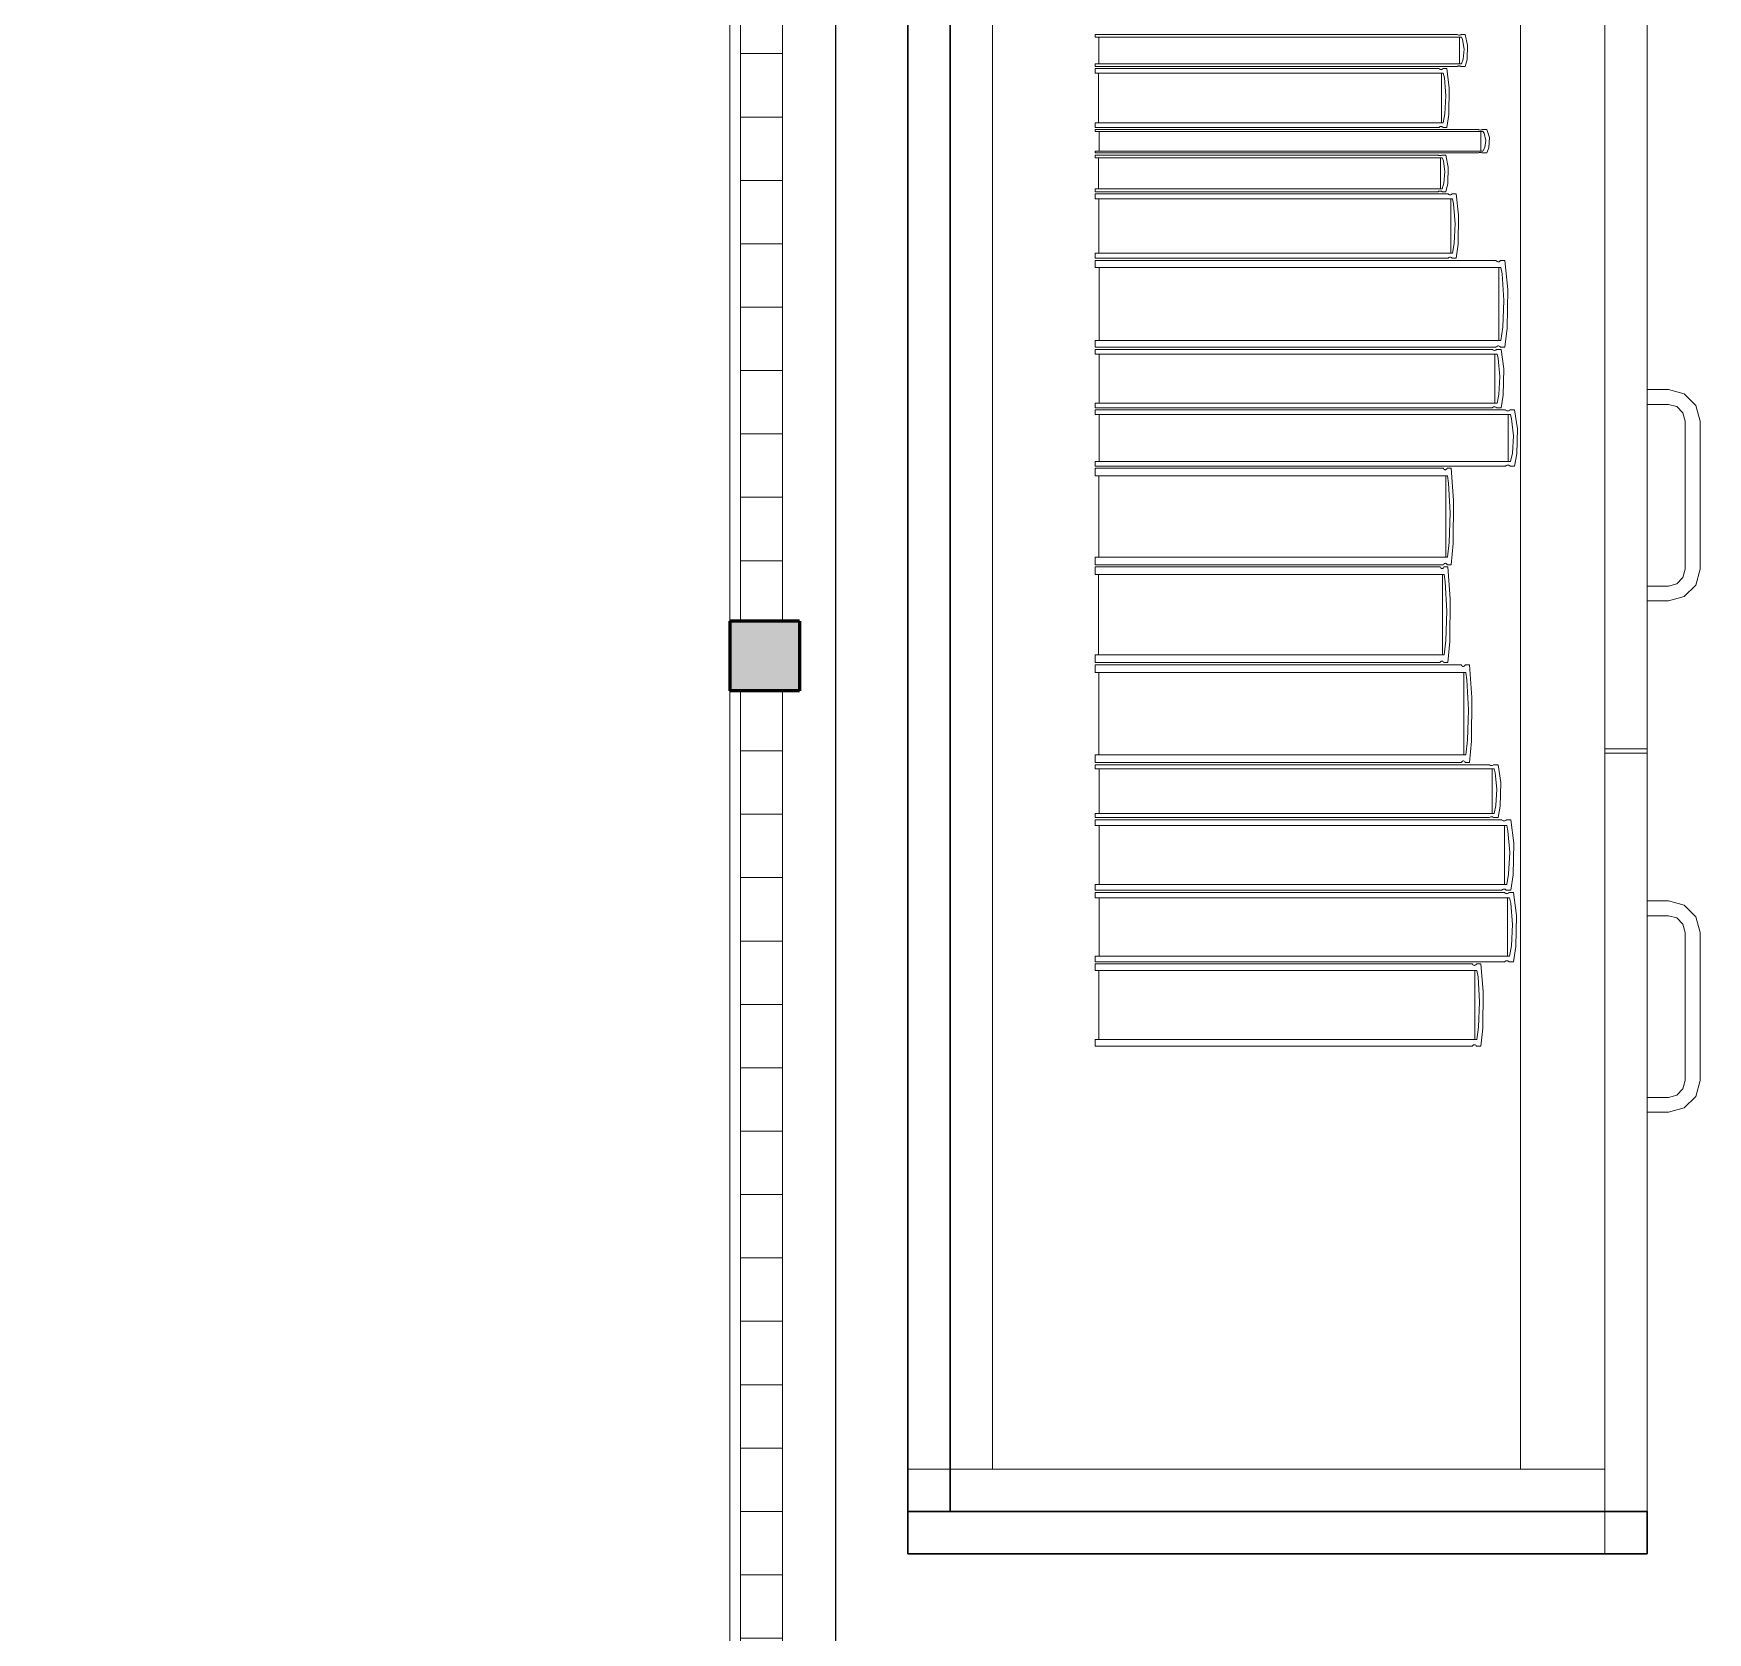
# Model space of a CAD drawing. Header units: inches. Extents: x -38 to 5698, y -33 to 92.
# Drawn here: x 302.665 to 303.458, y 15.813 to 16.57 of the extents above; entities that cross this region are included whole.
import ezdxf

# ---------------------------------------------------------------- set-up
doc = ezdxf.new("R2010")
doc.units = ezdxf.units.IN
doc.header["$MEASUREMENT"] = 0
doc.set_wipeout_variables(frame=1)
doc.linetypes.add('Wipeout_Contour', pattern=[1, 0, -1])
for name, color, linetype in [('02 _ ARQ _ ZON _ Espacio.3D', 7, 'Continuous'), ('Acabado - Muros', 7, 'Continuous'), ('Interior - Mobiliario', 7, 'Continuous')]:
    doc.layers.add(name, color=color, linetype=linetype)
pattern_1 = [(0, (277.500038, 6e-09), (0, 0.03), [])]

msp = doc.modelspace()

# ---------------------------------------------------------------- linework, layer by layer
at = {"layer": '02 _ ARQ _ ZON _ Espacio.3D', "color": 254, "linetype": 'Continuous', "lineweight": 0, "flags": 128}
msp.add_lwpolyline([(285.82001, 11.58399, 1.006545), (290.95349, 6.4505), (297.39487, 6.4505), (297.39581, 7.69998), (297.62581, 7.70003), (297.6258, 6.45052), (302.41948, 6.45049), (302.41951, 7.7), (302.995, 7.7), (302.995, 17.35), (301.67001, 17.35), (301.67001, 16.90015), (301.07001, 16.89998), (301.07001, 16.29989), (300.57001, 16.29984), (300.57005, 17.35), (297.52003, 17.35), (297.52003, 26.59628), (285.82001, 26.5963), (285.82001, 22.76628), (287.07002, 22.76628), (287.07001, 22.49773), (285.82001, 22.49773)], format="xyb", close=True, dxfattribs=at)
msp.add_lwpolyline([(308.07002, 16.5), (307.57002, 16.5), (307.57, 17.35), (303.045, 17.35), (303.04396, 7.7), (306.95257, 7.69998), (306.95137, 7.3505), (307.57, 7.3505), (307.57002, 8.1), (308.07002, 8.1)], dxfattribs=at)
at = {"layer": 'Interior - Mobiliario', "color": 175, "linetype": 'Continuous', "lineweight": 13}
for p, q in [((303.09896, 17.33), (303.09896, 15.87)), ((303.40896, 15.87), (303.40896, 17.33)), ((303.11896, 15.89), (303.11896, 17.31)), ((303.36896, 17.31), (303.36896, 15.89)), ((303.40896, 15.89), (303.40896, 17.31)), ((303.40896, 16.59), (303.40896, 16.231)), ((303.42896, 16.59), (303.42896, 16.231)), ((303.33893, 16.56905), (303.16761, 16.56905)), ((303.16761, 16.56905), (303.16761, 16.56784)), ((303.16761, 16.56784), (303.34103, 16.56784)), ((303.16937, 16.56784), (303.16937, 16.55514)), ((303.33903, 16.569), (303.33893, 16.56905)), ((303.33925, 16.5689), (303.33903, 16.569)), ((303.33949, 16.56884), (303.33925, 16.5689)), ((303.33975, 16.5688), (303.33949, 16.56884)), ((303.34, 16.5688), (303.33975, 16.5688)), ((303.34026, 16.56883), (303.34, 16.5688)), ((303.34015, 16.55514), (303.34015, 16.56784)), ((303.3405, 16.56889), (303.34026, 16.56883)), ((303.34073, 16.56897), (303.3405, 16.56889)), ((303.34087, 16.56905), (303.34073, 16.56897)), ((303.34278, 16.56905), (303.34087, 16.56905)), ((303.34103, 16.56784), (303.34155, 16.5667)), ((303.34155, 16.5667), (303.34228, 16.56206)), ((303.34395, 16.56401), (303.34278, 16.56905)), ((303.34374, 16.55724), (303.34395, 16.56401)), ((303.34103, 16.55514), (303.16761, 16.55514)), ((303.16761, 16.55514), (303.16761, 16.55393)), ((303.34183, 16.5574), (303.34103, 16.55514)), ((303.34228, 16.56206), (303.34183, 16.5574)), ((303.34278, 16.55393), (303.34374, 16.55724)), ((303.16761, 16.55393), (303.33893, 16.55393)), ((303.33044, 16.55293), (303.16761, 16.55293)), ((303.16761, 16.55293), (303.16761, 16.5507)), ((303.16761, 16.5507), (303.33243, 16.5507)), ((303.16928, 16.5507), (303.16928, 16.52728)), ((303.33053, 16.55282), (303.33044, 16.55293)), ((303.33074, 16.55265), (303.33053, 16.55282)), ((303.33097, 16.55253), (303.33074, 16.55265)), ((303.33121, 16.55247), (303.33097, 16.55253)), ((303.33146, 16.55246), (303.33121, 16.55247)), ((303.3317, 16.55251), (303.33146, 16.55246)), ((303.3316, 16.52728), (303.3316, 16.5507)), ((303.33193, 16.55262), (303.3317, 16.55251)), ((303.33215, 16.55278), (303.33193, 16.55262)), ((303.33228, 16.55293), (303.33215, 16.55278)), ((303.33409, 16.55293), (303.33228, 16.55293)), ((303.33243, 16.5507), (303.33292, 16.54858)), ((303.33292, 16.54858), (303.33362, 16.54003)), ((303.33521, 16.54363), (303.33409, 16.55293)), ((303.33893, 16.55393), (303.33908, 16.55401)), ((303.33908, 16.55401), (303.3393, 16.55409)), ((303.3393, 16.55409), (303.33955, 16.55415)), ((303.33955, 16.55415), (303.3398, 16.55418)), ((303.3398, 16.55418), (303.34006, 16.55418)), ((303.34006, 16.55418), (303.34031, 16.55414)), ((303.34031, 16.55414), (303.34056, 16.55408)), ((303.34056, 16.55408), (303.34078, 16.55399)), ((303.34078, 16.55399), (303.34087, 16.55393)), ((303.34087, 16.55393), (303.34278, 16.55393)), ((303.33362, 16.54003), (303.33319, 16.53145)), ((303.33501, 16.53116), (303.33521, 16.54363)), ((303.33319, 16.53145), (303.33243, 16.52728)), ((303.33409, 16.52505), (303.33501, 16.53116)), ((303.33243, 16.52728), (303.16761, 16.52728)), ((303.16761, 16.52728), (303.16761, 16.52505)), ((303.16761, 16.52505), (303.33044, 16.52505)), ((303.34895, 16.52405), (303.16761, 16.52405)), ((303.16761, 16.52405), (303.16761, 16.52317)), ((303.16761, 16.52317), (303.35116, 16.52317)), ((303.16947, 16.52317), (303.16947, 16.51391)), ((303.33044, 16.52505), (303.33058, 16.5252)), ((303.33058, 16.5252), (303.33079, 16.52536)), ((303.33079, 16.52536), (303.33102, 16.52546)), ((303.33102, 16.52546), (303.33127, 16.52551)), ((303.33127, 16.52551), (303.33151, 16.52551)), ((303.33151, 16.52551), (303.33175, 16.52544)), ((303.33175, 16.52544), (303.33198, 16.52532)), ((303.33198, 16.52532), (303.33219, 16.52515)), ((303.33219, 16.52515), (303.33228, 16.52505)), ((303.33228, 16.52505), (303.33409, 16.52505)), ((303.34905, 16.524), (303.34895, 16.52405)), ((303.34928, 16.52394), (303.34905, 16.524)), ((303.34954, 16.52389), (303.34928, 16.52394)), ((303.34981, 16.52387), (303.34954, 16.52389)), ((303.35008, 16.52386), (303.34981, 16.52387)), ((303.35035, 16.52388), (303.35008, 16.52386)), ((303.35023, 16.51391), (303.35023, 16.52317)), ((303.35061, 16.52392), (303.35035, 16.52388)), ((303.35085, 16.52399), (303.35061, 16.52392)), ((303.351, 16.52405), (303.35085, 16.52399)), ((303.35302, 16.52405), (303.351, 16.52405)), ((303.35116, 16.52317), (303.35171, 16.52233)), ((303.35426, 16.52037), (303.35302, 16.52405)), ((303.35201, 16.51556), (303.35116, 16.51391)), ((303.35171, 16.52233), (303.35249, 16.51895)), ((303.35249, 16.51895), (303.35201, 16.51556)), ((303.35302, 16.51303), (303.35403, 16.51545)), ((303.35403, 16.51545), (303.35426, 16.52037)), ((303.35116, 16.51391), (303.16761, 16.51391)), ((303.16761, 16.51391), (303.16761, 16.51303)), ((303.16761, 16.51303), (303.34895, 16.51303)), ((303.32999, 16.51203), (303.16761, 16.51203)), ((303.16761, 16.51203), (303.16761, 16.51064)), ((303.16761, 16.51064), (303.33197, 16.51064)), ((303.16927, 16.51064), (303.16927, 16.49606)), ((303.33008, 16.51197), (303.32999, 16.51203)), ((303.33029, 16.51186), (303.33008, 16.51197)), ((303.33052, 16.51179), (303.33029, 16.51186)), ((303.33076, 16.51175), (303.33052, 16.51179)), ((303.331, 16.51174), (303.33076, 16.51175)), ((303.33124, 16.51178), (303.331, 16.51174)), ((303.33114, 16.49606), (303.33114, 16.51064)), ((303.33148, 16.51184), (303.33124, 16.51178)), ((303.33169, 16.51194), (303.33148, 16.51184)), ((303.33183, 16.51203), (303.33169, 16.51194)), ((303.33363, 16.51203), (303.33183, 16.51203)), ((303.33197, 16.51064), (303.33246, 16.50933)), ((303.33246, 16.50933), (303.33316, 16.50401)), ((303.33475, 16.50624), (303.33363, 16.51203)), ((303.34895, 16.51303), (303.3491, 16.51309)), ((303.3491, 16.51309), (303.34934, 16.51316)), ((303.34934, 16.51316), (303.3496, 16.5132)), ((303.3496, 16.5132), (303.34987, 16.51322)), ((303.34987, 16.51322), (303.35014, 16.51322)), ((303.35014, 16.51322), (303.35041, 16.51319)), ((303.35041, 16.51319), (303.35066, 16.51314)), ((303.35066, 16.51314), (303.3509, 16.51308)), ((303.3509, 16.51308), (303.351, 16.51303)), ((303.351, 16.51303), (303.35302, 16.51303)), ((303.33316, 16.50401), (303.33273, 16.49866)), ((303.33454, 16.49848), (303.33475, 16.50624)), ((303.33197, 16.49606), (303.16761, 16.49606)), ((303.16761, 16.49606), (303.16761, 16.49467)), ((303.16761, 16.49467), (303.32999, 16.49467)), ((303.33476, 16.49367), (303.16761, 16.49367)), ((303.16761, 16.49367), (303.16761, 16.49123)), ((303.16761, 16.49123), (303.3368, 16.49123)), ((303.16932, 16.49123), (303.16932, 16.4656)), ((303.32999, 16.49467), (303.33012, 16.49477)), ((303.33012, 16.49477), (303.33034, 16.49486)), ((303.33034, 16.49486), (303.33057, 16.49493)), ((303.33057, 16.49493), (303.33081, 16.49496)), ((303.33081, 16.49496), (303.33106, 16.49496)), ((303.33106, 16.49496), (303.3313, 16.49492)), ((303.3313, 16.49492), (303.33153, 16.49485)), ((303.33153, 16.49485), (303.33174, 16.49474)), ((303.33174, 16.49474), (303.33183, 16.49467)), ((303.33183, 16.49467), (303.33363, 16.49467)), ((303.33273, 16.49866), (303.33197, 16.49606)), ((303.33363, 16.49467), (303.33454, 16.49848)), ((303.33485, 16.49355), (303.33476, 16.49367)), ((303.33507, 16.49337), (303.33485, 16.49355)), ((303.3353, 16.49324), (303.33507, 16.49337)), ((303.33555, 16.49317), (303.3353, 16.49324)), ((303.3358, 16.49316), (303.33555, 16.49317)), ((303.33605, 16.49322), (303.3358, 16.49316)), ((303.33594, 16.4656), (303.33594, 16.49123)), ((303.33629, 16.49333), (303.33605, 16.49322)), ((303.33651, 16.49351), (303.33629, 16.49333)), ((303.33665, 16.49367), (303.33651, 16.49351)), ((303.33851, 16.49367), (303.33665, 16.49367)), ((303.3368, 16.49123), (303.3373, 16.48892)), ((303.33965, 16.4835), (303.33851, 16.49367)), ((303.3373, 16.48892), (303.33802, 16.47956)), ((303.33944, 16.46986), (303.33965, 16.4835)), ((303.33802, 16.47956), (303.33758, 16.47017)), ((303.33758, 16.47017), (303.3368, 16.4656)), ((303.33851, 16.46316), (303.33944, 16.46986)), ((303.3368, 16.4656), (303.16761, 16.4656)), ((303.16761, 16.4656), (303.16761, 16.46316)), ((303.16761, 16.46316), (303.33476, 16.46316)), ((303.35736, 16.46216), (303.16761, 16.46216)), ((303.16761, 16.46216), (303.16761, 16.45887)), ((303.33476, 16.46316), (303.3349, 16.46333)), ((303.3349, 16.46333), (303.33512, 16.4635)), ((303.33512, 16.4635), (303.33535, 16.46362)), ((303.33535, 16.46362), (303.3356, 16.46367)), ((303.3356, 16.46367), (303.33585, 16.46367)), ((303.33585, 16.46367), (303.3361, 16.4636)), ((303.3361, 16.4636), (303.33634, 16.46347)), ((303.33634, 16.46347), (303.33655, 16.46328)), ((303.33655, 16.46328), (303.33665, 16.46316)), ((303.33665, 16.46316), (303.33851, 16.46316)), ((303.35746, 16.462), (303.35736, 16.46216)), ((303.35771, 16.46175), (303.35746, 16.462)), ((303.35797, 16.46158), (303.35771, 16.46175)), ((303.35825, 16.46149), (303.35797, 16.46158)), ((303.35854, 16.46148), (303.35825, 16.46149)), ((303.35882, 16.46155), (303.35854, 16.46148)), ((303.35909, 16.46171), (303.35882, 16.46155)), ((303.35934, 16.46194), (303.35909, 16.46171)), ((303.3595, 16.46216), (303.35934, 16.46194)), ((303.36161, 16.46216), (303.3595, 16.46216)), ((303.36292, 16.44845), (303.36161, 16.46216)), ((303.16761, 16.45887), (303.35967, 16.45887)), ((303.16955, 16.45887), (303.16955, 16.42432)), ((303.3587, 16.42432), (303.3587, 16.45887)), ((303.35967, 16.45887), (303.36025, 16.45575)), ((303.36025, 16.45575), (303.36106, 16.44314)), ((303.36267, 16.43005), (303.36292, 16.44845)), ((303.36106, 16.44314), (303.36056, 16.43048)), ((303.36056, 16.43048), (303.35967, 16.42432)), ((303.36161, 16.42103), (303.36267, 16.43005)), ((303.35967, 16.42432), (303.16761, 16.42432)), ((303.16761, 16.42432), (303.16761, 16.42103)), ((303.16761, 16.42103), (303.35736, 16.42103)), ((303.35555, 16.42003), (303.16761, 16.42003)), ((303.16761, 16.42003), (303.16761, 16.41782)), ((303.35566, 16.41992), (303.35555, 16.42003)), ((303.3559, 16.41975), (303.35566, 16.41992)), ((303.35617, 16.41964), (303.3559, 16.41975)), ((303.35644, 16.41957), (303.35617, 16.41964)), ((303.35673, 16.41957), (303.35644, 16.41957)), ((303.35701, 16.41962), (303.35673, 16.41957)), ((303.35728, 16.41972), (303.35701, 16.41962)), ((303.35752, 16.41988), (303.35728, 16.41972)), ((303.35736, 16.42103), (303.35751, 16.42125)), ((303.35751, 16.42125), (303.35776, 16.42148)), ((303.35768, 16.42003), (303.35752, 16.41988)), ((303.35977, 16.42003), (303.35768, 16.42003)), ((303.35776, 16.42148), (303.35804, 16.42164)), ((303.35804, 16.42164), (303.35832, 16.42172)), ((303.35832, 16.42172), (303.3586, 16.42171)), ((303.3586, 16.42171), (303.35888, 16.42161)), ((303.35888, 16.42161), (303.35915, 16.42144)), ((303.35915, 16.42144), (303.3594, 16.42119)), ((303.3594, 16.42119), (303.3595, 16.42103)), ((303.3595, 16.42103), (303.36161, 16.42103)), ((303.36106, 16.4108), (303.35977, 16.42003)), ((303.16761, 16.41782), (303.35785, 16.41782)), ((303.16954, 16.41782), (303.16954, 16.39457)), ((303.35689, 16.39457), (303.35689, 16.41782)), ((303.35785, 16.41782), (303.35842, 16.41572)), ((303.35842, 16.41572), (303.35922, 16.40723)), ((303.35922, 16.40723), (303.35873, 16.39872)), ((303.36082, 16.39843), (303.36106, 16.4108)), ((303.35873, 16.39872), (303.35785, 16.39457)), ((303.35977, 16.39236), (303.36082, 16.39843)), ((303.43896, 16.401), (303.42896, 16.401)), ((303.42896, 16.401), (303.42896, 16.394)), ((303.44646, 16.39899), (303.43896, 16.401)), ((303.45195, 16.3935), (303.44646, 16.39899)), ((303.35785, 16.39457), (303.16761, 16.39457)), ((303.16761, 16.39457), (303.16761, 16.39236)), ((303.16761, 16.39236), (303.35555, 16.39236)), ((303.36183, 16.39136), (303.16761, 16.39136)), ((303.16761, 16.39136), (303.16761, 16.38923)), ((303.16761, 16.38923), (303.3642, 16.38923)), ((303.1696, 16.38923), (303.1696, 16.36692)), ((303.35555, 16.39236), (303.35571, 16.39251)), ((303.35571, 16.39251), (303.35596, 16.39267)), ((303.35596, 16.39267), (303.35623, 16.39277)), ((303.35623, 16.39277), (303.35651, 16.39282)), ((303.35651, 16.39282), (303.35679, 16.39282)), ((303.35679, 16.39282), (303.35707, 16.39275)), ((303.35707, 16.39275), (303.35733, 16.39264)), ((303.35733, 16.39264), (303.35758, 16.39247)), ((303.35758, 16.39247), (303.35768, 16.39236)), ((303.35768, 16.39236), (303.35977, 16.39236)), ((303.36194, 16.39126), (303.36183, 16.39136)), ((303.36219, 16.3911), (303.36194, 16.39126)), ((303.36246, 16.39098), (303.36219, 16.3911)), ((303.36275, 16.39092), (303.36246, 16.39098)), ((303.36304, 16.39092), (303.36275, 16.39092)), ((303.36333, 16.39096), (303.36304, 16.39092)), ((303.36321, 16.36692), (303.36321, 16.38923)), ((303.36361, 16.39107), (303.36333, 16.39096)), ((303.36387, 16.39122), (303.36361, 16.39107)), ((303.36403, 16.39136), (303.36387, 16.39122)), ((303.36619, 16.39136), (303.36403, 16.39136)), ((303.3642, 16.38923), (303.36479, 16.38722)), ((303.36752, 16.3825), (303.36619, 16.39136)), ((303.42896, 16.394), (303.43896, 16.394)), ((303.43896, 16.394), (303.44296, 16.39293)), ((303.44296, 16.39293), (303.44589, 16.39)), ((303.44589, 16.39), (303.44696, 16.386)), ((303.45396, 16.386), (303.45195, 16.3935)), ((303.36479, 16.38722), (303.36562, 16.37907)), ((303.36728, 16.37062), (303.36752, 16.3825)), ((303.44696, 16.386), (303.44696, 16.316)), ((303.45396, 16.316), (303.45396, 16.386)), ((303.36562, 16.37907), (303.36512, 16.37089)), ((303.3642, 16.36692), (303.16761, 16.36692)), ((303.16761, 16.36692), (303.16761, 16.36479)), ((303.16761, 16.36479), (303.36183, 16.36479)), ((303.36183, 16.36479), (303.36199, 16.36493)), ((303.36199, 16.36493), (303.36225, 16.36508)), ((303.36225, 16.36508), (303.36253, 16.36519)), ((303.36253, 16.36519), (303.36282, 16.36523)), ((303.36282, 16.36523), (303.36311, 16.36523)), ((303.36311, 16.36523), (303.3634, 16.36517)), ((303.3634, 16.36517), (303.36367, 16.36505)), ((303.36367, 16.36505), (303.36392, 16.36489)), ((303.36392, 16.36489), (303.36403, 16.36479)), ((303.36403, 16.36479), (303.36619, 16.36479)), ((303.36512, 16.37089), (303.3642, 16.36692)), ((303.36619, 16.36479), (303.36728, 16.37062)), ((303.33241, 16.36379), (303.16761, 16.36379)), ((303.16761, 16.36379), (303.16761, 16.36013)), ((303.16761, 16.36013), (303.33442, 16.36013)), ((303.1693, 16.36013), (303.1693, 16.32172)), ((303.3325, 16.36361), (303.33241, 16.36379)), ((303.33271, 16.36333), (303.3325, 16.36361)), ((303.33294, 16.36314), (303.33271, 16.36333)), ((303.33319, 16.36304), (303.33294, 16.36314)), ((303.33344, 16.36303), (303.33319, 16.36304)), ((303.33368, 16.36311), (303.33344, 16.36303)), ((303.33358, 16.32172), (303.33358, 16.36013)), ((303.33392, 16.36328), (303.33368, 16.36311)), ((303.33413, 16.36354), (303.33392, 16.36328)), ((303.33427, 16.36379), (303.33413, 16.36354)), ((303.3361, 16.36379), (303.33427, 16.36379)), ((303.33442, 16.36013), (303.33492, 16.35666)), ((303.33492, 16.35666), (303.33562, 16.34264)), ((303.33724, 16.34854), (303.3361, 16.36379)), ((303.33703, 16.32809), (303.33724, 16.34854)), ((303.33562, 16.34264), (303.33519, 16.32857)), ((303.33519, 16.32857), (303.33442, 16.32172)), ((303.3361, 16.31806), (303.33703, 16.32809)), ((303.33442, 16.32172), (303.16761, 16.32172)), ((303.16761, 16.32172), (303.16761, 16.31806)), ((303.16761, 16.31806), (303.33241, 16.31806)), ((303.33087, 16.31706), (303.16761, 16.31706)), ((303.16761, 16.31706), (303.16761, 16.31344)), ((303.33097, 16.31689), (303.33087, 16.31706)), ((303.33118, 16.31661), (303.33097, 16.31689)), ((303.3314, 16.31642), (303.33118, 16.31661)), ((303.33237, 16.31656), (303.33214, 16.31639)), ((303.33258, 16.31682), (303.33237, 16.31656)), ((303.33241, 16.31806), (303.33254, 16.31831)), ((303.33254, 16.31831), (303.33276, 16.31857)), ((303.33272, 16.31706), (303.33258, 16.31682)), ((303.33454, 16.31706), (303.33272, 16.31706)), ((303.33276, 16.31857), (303.333, 16.31874)), ((303.333, 16.31874), (303.33324, 16.31883)), ((303.33324, 16.31883), (303.33349, 16.31882)), ((303.33349, 16.31882), (303.33373, 16.31871)), ((303.33373, 16.31871), (303.33397, 16.31852)), ((303.33397, 16.31852), (303.33418, 16.31824)), ((303.33418, 16.31824), (303.33427, 16.31806)), ((303.33427, 16.31806), (303.3361, 16.31806)), ((303.33566, 16.30196), (303.33454, 16.31706)), ((303.16761, 16.31344), (303.33287, 16.31344)), ((303.16928, 16.31344), (303.16928, 16.2754)), ((303.33165, 16.31632), (303.3314, 16.31642)), ((303.33189, 16.31631), (303.33165, 16.31632)), ((303.33214, 16.31639), (303.33189, 16.31631)), ((303.33203, 16.2754), (303.33203, 16.31344)), ((303.33287, 16.31344), (303.33336, 16.31001)), ((303.33336, 16.31001), (303.33406, 16.29612)), ((303.44296, 16.30907), (303.43896, 16.308)), ((303.44589, 16.312), (303.44296, 16.30907)), ((303.44696, 16.316), (303.44589, 16.312)), ((303.45195, 16.3085), (303.45396, 16.316)), ((303.33545, 16.28171), (303.33566, 16.30196)), ((303.42896, 16.308), (303.42896, 16.301)), ((303.43896, 16.308), (303.42896, 16.308)), ((303.42896, 16.301), (303.43896, 16.301)), ((303.43896, 16.301), (303.44646, 16.30301)), ((303.44646, 16.30301), (303.45195, 16.3085)), ((303.33406, 16.29612), (303.33363, 16.28218)), ((303.33363, 16.28218), (303.33287, 16.2754)), ((303.33454, 16.27178), (303.33545, 16.28171)), ((303.33287, 16.2754), (303.16761, 16.2754)), ((303.16761, 16.2754), (303.16761, 16.27178)), ((303.16761, 16.27178), (303.33087, 16.27178)), ((303.34092, 16.27078), (303.16761, 16.27078)), ((303.16761, 16.27078), (303.16761, 16.26707)), ((303.33087, 16.27178), (303.33101, 16.27202)), ((303.33101, 16.27202), (303.33122, 16.27228)), ((303.33122, 16.27228), (303.33146, 16.27245)), ((303.33146, 16.27245), (303.3317, 16.27254)), ((303.3317, 16.27254), (303.33195, 16.27252)), ((303.33195, 16.27252), (303.33219, 16.27242)), ((303.33219, 16.27242), (303.33242, 16.27223)), ((303.33242, 16.27223), (303.33263, 16.27195)), ((303.33263, 16.27195), (303.33272, 16.27178)), ((303.33272, 16.27178), (303.33454, 16.27178)), ((303.34102, 16.2706), (303.34092, 16.27078)), ((303.34124, 16.27032), (303.34102, 16.2706)), ((303.34148, 16.27012), (303.34124, 16.27032)), ((303.34174, 16.27001), (303.34148, 16.27012)), ((303.342, 16.27), (303.34174, 16.27001)), ((303.34226, 16.27009), (303.342, 16.27)), ((303.34251, 16.27026), (303.34226, 16.27009)), ((303.34274, 16.27053), (303.34251, 16.27026)), ((303.34288, 16.27078), (303.34274, 16.27053)), ((303.34481, 16.27078), (303.34288, 16.27078)), ((303.346, 16.25534), (303.34481, 16.27078)), ((303.16761, 16.26707), (303.34304, 16.26707)), ((303.16939, 16.26707), (303.16939, 16.22817)), ((303.34215, 16.22817), (303.34215, 16.26707)), ((303.34304, 16.26707), (303.34356, 16.26356)), ((303.34356, 16.26356), (303.3443, 16.24936)), ((303.34578, 16.23463), (303.346, 16.25534)), ((303.3443, 16.24936), (303.34385, 16.23511)), ((303.34385, 16.23511), (303.34304, 16.22817)), ((303.34481, 16.22447), (303.34578, 16.23463)), ((303.42896, 16.231), (303.40896, 16.231)), ((303.34304, 16.22817), (303.16761, 16.22817)), ((303.16761, 16.22817), (303.16761, 16.22447)), ((303.16761, 16.22447), (303.34092, 16.22447)), ((303.35419, 16.22347), (303.16761, 16.22347)), ((303.16761, 16.22347), (303.16761, 16.22146)), ((303.16761, 16.22146), (303.35646, 16.22146)), ((303.16952, 16.22146), (303.16952, 16.20042)), ((303.34092, 16.22447), (303.34106, 16.22472)), ((303.34106, 16.22472), (303.34129, 16.22498)), ((303.34129, 16.22498), (303.34154, 16.22516)), ((303.34154, 16.22516), (303.3418, 16.22524)), ((303.3418, 16.22524), (303.34206, 16.22523)), ((303.34206, 16.22523), (303.34232, 16.22513)), ((303.34232, 16.22513), (303.34256, 16.22493)), ((303.34256, 16.22493), (303.34278, 16.22465)), ((303.34278, 16.22465), (303.34288, 16.22447)), ((303.34288, 16.22447), (303.34481, 16.22447)), ((303.35429, 16.22337), (303.35419, 16.22347)), ((303.35453, 16.22322), (303.35429, 16.22337)), ((303.35479, 16.22311), (303.35453, 16.22322)), ((303.35507, 16.22306), (303.35479, 16.22311)), ((303.35535, 16.22305), (303.35507, 16.22306)), ((303.35563, 16.2231), (303.35535, 16.22305)), ((303.35551, 16.20042), (303.35551, 16.22146)), ((303.3559, 16.22319), (303.35563, 16.2231)), ((303.35614, 16.22334), (303.3559, 16.22319)), ((303.3563, 16.22347), (303.35614, 16.22334)), ((303.35837, 16.22347), (303.3563, 16.22347)), ((303.35646, 16.22146), (303.35703, 16.21956)), ((303.35965, 16.21511), (303.35837, 16.22347)), ((303.42896, 16.229), (303.40896, 16.229)), ((303.35703, 16.21956), (303.35783, 16.21188)), ((303.35942, 16.20391), (303.35965, 16.21511)), ((303.35783, 16.21188), (303.35734, 16.20417)), ((303.35646, 16.20042), (303.16761, 16.20042)), ((303.16761, 16.20042), (303.16761, 16.19841)), ((303.16761, 16.19841), (303.35419, 16.19841)), ((303.35419, 16.19841), (303.35434, 16.19854)), ((303.35434, 16.19854), (303.35459, 16.19869)), ((303.35459, 16.19869), (303.35485, 16.19878)), ((303.35485, 16.19878), (303.35513, 16.19883)), ((303.35513, 16.19883), (303.35541, 16.19882)), ((303.35541, 16.19882), (303.35569, 16.19877)), ((303.35569, 16.19877), (303.35595, 16.19866)), ((303.35595, 16.19866), (303.35619, 16.19851)), ((303.35619, 16.19851), (303.3563, 16.19841)), ((303.3563, 16.19841), (303.35837, 16.19841)), ((303.35734, 16.20417), (303.35646, 16.20042)), ((303.35837, 16.19841), (303.35942, 16.20391)), ((303.3601, 16.19741), (303.16761, 16.19741)), ((303.16761, 16.19741), (303.16761, 16.19474)), ((303.16761, 16.19474), (303.36245, 16.19474)), ((303.16958, 16.19474), (303.16958, 16.16669)), ((303.36021, 16.19728), (303.3601, 16.19741)), ((303.36045, 16.19708), (303.36021, 16.19728)), ((303.36072, 16.19694), (303.36045, 16.19708)), ((303.36101, 16.19686), (303.36072, 16.19694)), ((303.3613, 16.19685), (303.36101, 16.19686)), ((303.36159, 16.19691), (303.3613, 16.19685)), ((303.36146, 16.16669), (303.36146, 16.19474)), ((303.36186, 16.19704), (303.36159, 16.19691)), ((303.36211, 16.19723), (303.36186, 16.19704)), ((303.36228, 16.19741), (303.36211, 16.19723)), ((303.36442, 16.19741), (303.36228, 16.19741)), ((303.36245, 16.19474), (303.36303, 16.19221)), ((303.36303, 16.19221), (303.36385, 16.18197)), ((303.36574, 16.18627), (303.36442, 16.19741)), ((303.36385, 16.18197), (303.36335, 16.17169)), ((303.36549, 16.17134), (303.36574, 16.18627)), ((303.36245, 16.16669), (303.16761, 16.16669)), ((303.16761, 16.16669), (303.16761, 16.16402)), ((303.36335, 16.17169), (303.36245, 16.16669)), ((303.36442, 16.16402), (303.36549, 16.17134)), ((303.16761, 16.16402), (303.3601, 16.16402)), ((303.36138, 16.16302), (303.16761, 16.16302)), ((303.16761, 16.16302), (303.16761, 16.16039)), ((303.16761, 16.16039), (303.36374, 16.16039)), ((303.16959, 16.16039), (303.16959, 16.13278)), ((303.3601, 16.16402), (303.36026, 16.16419)), ((303.36026, 16.16419), (303.36051, 16.16439)), ((303.36051, 16.16439), (303.36079, 16.16451)), ((303.36079, 16.16451), (303.36107, 16.16457)), ((303.36107, 16.16457), (303.36136, 16.16457)), ((303.36136, 16.16457), (303.36165, 16.16449)), ((303.36149, 16.16289), (303.36138, 16.16302)), ((303.36174, 16.16269), (303.36149, 16.16289)), ((303.36165, 16.16449), (303.36192, 16.16435)), ((303.36201, 16.16255), (303.36174, 16.16269)), ((303.36192, 16.16435), (303.36217, 16.16414)), ((303.3623, 16.16247), (303.36201, 16.16255)), ((303.36217, 16.16414), (303.36228, 16.16402)), ((303.36228, 16.16402), (303.36442, 16.16402)), ((303.36259, 16.16247), (303.3623, 16.16247)), ((303.36288, 16.16253), (303.36259, 16.16247)), ((303.36275, 16.13278), (303.36275, 16.16039)), ((303.36315, 16.16265), (303.36288, 16.16253)), ((303.36341, 16.16284), (303.36315, 16.16265)), ((303.36357, 16.16302), (303.36341, 16.16284)), ((303.36573, 16.16302), (303.36357, 16.16302)), ((303.36374, 16.16039), (303.36433, 16.15789)), ((303.36706, 16.15205), (303.36573, 16.16302)), ((303.42896, 16.159), (303.43896, 16.159)), ((303.42896, 16.152), (303.42896, 16.159)), ((303.43896, 16.159), (303.44646, 16.15699)), ((303.36433, 16.15789), (303.36516, 16.14781)), ((303.36681, 16.13735), (303.36706, 16.15205)), ((303.43896, 16.152), (303.42896, 16.152)), ((303.44296, 16.15093), (303.43896, 16.152)), ((303.44589, 16.148), (303.44296, 16.15093)), ((303.44646, 16.15699), (303.45195, 16.1515)), ((303.45195, 16.1515), (303.45396, 16.144)), ((303.36516, 16.14781), (303.36465, 16.1377)), ((303.44696, 16.144), (303.44589, 16.148)), ((303.44696, 16.074), (303.44696, 16.144)), ((303.45396, 16.144), (303.45396, 16.074)), ((303.36465, 16.1377), (303.36374, 16.13278)), ((303.36573, 16.13015), (303.36681, 16.13735)), ((303.36374, 16.13278), (303.16761, 16.13278)), ((303.16761, 16.13278), (303.16761, 16.13015)), ((303.16761, 16.13015), (303.36138, 16.13015)), ((303.34614, 16.12915), (303.16761, 16.12915)), ((303.16761, 16.12915), (303.16761, 16.12604)), ((303.34624, 16.12899), (303.34614, 16.12915)), ((303.34647, 16.12876), (303.34624, 16.12899)), ((303.34672, 16.12859), (303.34647, 16.12876)), ((303.34699, 16.12851), (303.34672, 16.12859)), ((303.34725, 16.1285), (303.34699, 16.12851)), ((303.34752, 16.12857), (303.34725, 16.1285)), ((303.34777, 16.12871), (303.34752, 16.12857)), ((303.34801, 16.12894), (303.34777, 16.12871)), ((303.34816, 16.12915), (303.34801, 16.12894)), ((303.35014, 16.12915), (303.34816, 16.12915)), ((303.35137, 16.11618), (303.35014, 16.12915)), ((303.36138, 16.13015), (303.36154, 16.13032)), ((303.36154, 16.13032), (303.3618, 16.13051)), ((303.3618, 16.13051), (303.36207, 16.13063)), ((303.36207, 16.13063), (303.36236, 16.1307)), ((303.36236, 16.1307), (303.36265, 16.13069)), ((303.36265, 16.13069), (303.36294, 16.13061)), ((303.36294, 16.13061), (303.36321, 16.13047)), ((303.36321, 16.13047), (303.36346, 16.13027)), ((303.36346, 16.13027), (303.36357, 16.13015)), ((303.36357, 16.13015), (303.36573, 16.13015)), ((303.16761, 16.12604), (303.34832, 16.12604)), ((303.16944, 16.12604), (303.16944, 16.09338)), ((303.34741, 16.09338), (303.34741, 16.12604)), ((303.34832, 16.12604), (303.34886, 16.12309)), ((303.34886, 16.12309), (303.34962, 16.11117)), ((303.34962, 16.11117), (303.34916, 16.09921)), ((303.35114, 16.0988), (303.35137, 16.11618)), ((303.34916, 16.09921), (303.34832, 16.09338)), ((303.35014, 16.09027), (303.35114, 16.0988)), ((303.34832, 16.09338), (303.16761, 16.09338)), ((303.16761, 16.09338), (303.16761, 16.09027)), ((303.16761, 16.09027), (303.34614, 16.09027)), ((303.34614, 16.09027), (303.34629, 16.09048)), ((303.34629, 16.09048), (303.34652, 16.0907)), ((303.34652, 16.0907), (303.34678, 16.09085)), ((303.34678, 16.09085), (303.34704, 16.09092)), ((303.34704, 16.09092), (303.34731, 16.09091)), ((303.34731, 16.09091), (303.34758, 16.09083)), ((303.34758, 16.09083), (303.34783, 16.09066)), ((303.34783, 16.09066), (303.34806, 16.09042)), ((303.34806, 16.09042), (303.34816, 16.09027)), ((303.34816, 16.09027), (303.35014, 16.09027)), ((303.44589, 16.07), (303.44696, 16.074)), ((303.45396, 16.074), (303.45195, 16.0665)), ((303.42896, 16.066), (303.43896, 16.066)), ((303.42896, 16.059), (303.42896, 16.066)), ((303.43896, 16.066), (303.44296, 16.06707)), ((303.44296, 16.06707), (303.44589, 16.07)), ((303.45195, 16.0665), (303.44646, 16.06101)), ((303.43896, 16.059), (303.42896, 16.059)), ((303.44646, 16.06101), (303.43896, 16.059)), ((303.11896, 15.89), (303.36896, 15.89)), ((303.36896, 15.89), (303.40896, 15.89)), ((303.09896, 15.87), (303.40896, 15.87))]:
    msp.add_line(p, q, dxfattribs=at)

# ---------------------------------------------------------------- next in the draw order: wipeouts: each hides what was drawn before it
at = {"color": 254, "linetype": 'Wipeout_Contour', "lineweight": 0, "ltscale": 14626.1821}
msp.add_wipeout([(302.99468, 16.25836), (302.99468, 14.12486), (303.04468, 14.12486), (303.04468, 16.27487), (303.02768, 16.27487), (303.02768, 16.25836)], dxfattribs=at).dxf.layer = 'Acabado - Muros'
at = {"color": 254, "linetype": 'Wipeout_Contour', "lineweight": 0, "ltscale": 9751.290676}
msp.add_wipeout([(303.09896, 15.87), (303.09896, 17.33), (303.07896, 17.33), (303.07896, 15.87)], dxfattribs=at).dxf.layer = 'Interior - Mobiliario'

# ---------------------------------------------------------------- next in the draw order: linework, layer by layer
at = {"layer": 'Acabado - Muros', "color": 251, "linetype": 'Continuous', "lineweight": 13, "flags": 128}
msp.add_lwpolyline([(302.99468, 14.12486), (302.99468, 16.25836)], dxfattribs=at)
at = {"layer": 'Interior - Mobiliario', "color": 175, "linetype": 'Continuous', "lineweight": 30}
for p, q in [((303.07896, 17.33), (303.07896, 15.87)), ((303.09896, 17.33), (303.09896, 15.87)), ((303.09896, 15.87), (303.07896, 15.87))]:
    msp.add_line(p, q, dxfattribs=at)
at = {"layer": 'Interior - Mobiliario', "color": 175, "linetype": 'Continuous', "lineweight": 13}
for p, q in [((303.07896, 17.33), (303.07896, 15.87)), ((303.09896, 15.87), (303.09896, 17.33)), ((303.07896, 17.31), (303.07896, 15.89)), ((303.07896, 15.89), (303.11896, 15.89)), ((303.07896, 15.87), (303.09896, 15.87))]:
    msp.add_line(p, q, dxfattribs=at)

# ---------------------------------------------------------------- next in the draw order: wipeouts: each hides what was drawn before it
at = {"color": 254, "linetype": 'Wipeout_Contour', "lineweight": 0, "ltscale": 14626.209691}
msp.add_wipeout([(303.04468, 17.25), (302.99468, 17.25), (302.99468, 16.29137), (303.02768, 16.29137), (303.02768, 16.27487), (303.04468, 16.27487)], dxfattribs=at).dxf.layer = 'Acabado - Muros'
at = {"color": 254, "linetype": 'Wipeout_Contour', "lineweight": 0, "ltscale": 9750.937324}
msp.add_wipeout([(302.99968, 16.25836), (302.99968, 14.12486), (303.01968, 14.12486), (303.01968, 16.25836)], dxfattribs=at).dxf.layer = 'Acabado - Muros'

# ---------------------------------------------------------------- next in the draw order: hatches: boundary and pattern name
at = {"layer": 'Acabado - Muros', "linetype": 'Continuous', "lineweight": 0}
h = msp.add_hatch(dxfattribs=at)
h.set_pattern_fill('CONTRACHAPADO_0002', color=254, style=0, pattern_type=2)
h.set_pattern_definition(pattern_1)
h.paths.add_polyline_path([(302.99968, 16.25836), (302.99968, 14.12486), (303.01968, 14.12486), (303.01968, 16.25836)])

# ---------------------------------------------------------------- next in the draw order: linework, layer by layer
at = {"layer": 'Acabado - Muros', "color": 7, "linetype": 'Continuous', "lineweight": 60}
for p, q in [((302.99468, 16.29137), (302.99468, 16.25836)), ((303.02768, 16.29137), (303.02768, 16.25836)), ((303.02768, 16.25836), (302.99468, 16.25836))]:
    msp.add_line(p, q, dxfattribs=at)
at = {"layer": 'Acabado - Muros', "color": 251, "linetype": 'Continuous', "lineweight": 13, "flags": 128}
for points in [[(302.99468, 16.29137), (302.99468, 17.25)], [(303.04468, 14.12486), (303.04468, 16.27487), (303.04468, 17.25)]]:
    msp.add_lwpolyline(points, dxfattribs=at)
at = {"layer": 'Acabado - Muros', "color": 7, "linetype": 'Continuous', "lineweight": 13, "flags": 128}
msp.add_lwpolyline([(302.99968, 16.25836), (303.01968, 16.25836), (303.01968, 14.12486), (302.99968, 14.12486)], close=True, dxfattribs=at)

# ---------------------------------------------------------------- next in the draw order: wipeouts: each hides what was drawn before it
at = {"color": 254, "linetype": 'Wipeout_Contour', "lineweight": 0, "ltscale": 9750.977987}
msp.add_wipeout([(302.99968, 17.25), (302.99968, 16.29137), (303.01968, 16.29137), (303.01968, 17.25)], dxfattribs=at).dxf.layer = 'Acabado - Muros'
at = {"color": 254, "linetype": 'Wipeout_Contour', "lineweight": 0, "ltscale": 9751.930521}
msp.add_wipeout([(303.42896, 15.85), (303.42896, 15.87), (303.07896, 15.87), (303.07896, 15.85)], dxfattribs=at).dxf.layer = 'Interior - Mobiliario'

# ---------------------------------------------------------------- next in the draw order: hatches: boundary and pattern name
at = {"layer": 'Acabado - Muros', "linetype": 'Continuous', "lineweight": 0}
h = msp.add_hatch(dxfattribs=at)
h.set_pattern_fill('CONTRACHAPADO_0002', color=254, style=0, pattern_type=2)
h.set_pattern_definition(pattern_1)
h.paths.add_polyline_path([(302.99968, 17.25), (302.99968, 16.29137), (303.01968, 16.29137), (303.01968, 17.25)])
msp.add_hatch(color=254, dxfattribs=at).paths.add_polyline_path([(303.02768, 16.29137), (302.99468, 16.29137), (302.99468, 16.25836), (303.02768, 16.25836)])

# ---------------------------------------------------------------- next in the draw order: linework, layer by layer
at = {"layer": 'Acabado - Muros', "color": 7, "linetype": 'Continuous', "lineweight": 60}
msp.add_line((303.02768, 16.29137), (302.99468, 16.29137), dxfattribs=at)
at = {"layer": 'Acabado - Muros', "color": 7, "linetype": 'Continuous', "lineweight": 13, "flags": 128}
msp.add_lwpolyline([(302.99968, 17.25), (303.01968, 17.25), (303.01968, 16.29137), (302.99968, 16.29137)], close=True, dxfattribs=at)
at = {"layer": 'Interior - Mobiliario', "color": 175, "linetype": 'Continuous', "lineweight": 13}
for p, q in [((303.07896, 15.85), (303.07896, 17.35)), ((303.42896, 17.35), (303.42896, 15.85)), ((303.07896, 17.33), (303.07896, 15.87)), ((303.09896, 17.33), (303.09896, 15.87)), ((303.09896, 17.33), (303.09896, 15.87)), ((303.09896, 17.33), (303.09896, 15.87)), ((303.40896, 15.87), (303.40896, 17.33)), ((303.40896, 15.87), (303.40896, 17.33)), ((303.42896, 15.87), (303.42896, 17.33)), ((303.42896, 15.87), (303.42896, 17.33)), ((303.40896, 15.87), (303.40896, 16.229)), ((303.42896, 15.87), (303.42896, 16.229)), ((303.07896, 15.89), (303.07896, 15.85)), ((303.40896, 15.85), (303.40896, 15.89)), ((303.07896, 15.87), (303.07896, 15.85)), ((303.42896, 15.87), (303.07896, 15.87)), ((303.07896, 15.87), (303.42896, 15.87)), ((303.09896, 15.87), (303.42896, 15.87)), ((303.09896, 15.87), (303.40896, 15.87)), ((303.09896, 15.87), (303.40896, 15.87)), ((303.42896, 15.87), (303.40896, 15.87)), ((303.42896, 15.85), (303.42896, 15.87)), ((303.07896, 15.85), (303.42896, 15.85)), ((303.07896, 15.85), (303.40896, 15.85)), ((303.42896, 15.85), (303.07896, 15.85))]:
    msp.add_line(p, q, dxfattribs=at)
at = {"layer": 'Interior - Mobiliario', "color": 175, "linetype": 'Continuous', "lineweight": 30}
for p, q in [((303.42896, 15.87), (303.07896, 15.87)), ((303.07896, 15.87), (303.07896, 15.85)), ((303.42896, 15.87), (303.42896, 15.85)), ((303.42896, 15.85), (303.07896, 15.85))]:
    msp.add_line(p, q, dxfattribs=at)

doc.saveas('drawing.dxf')
